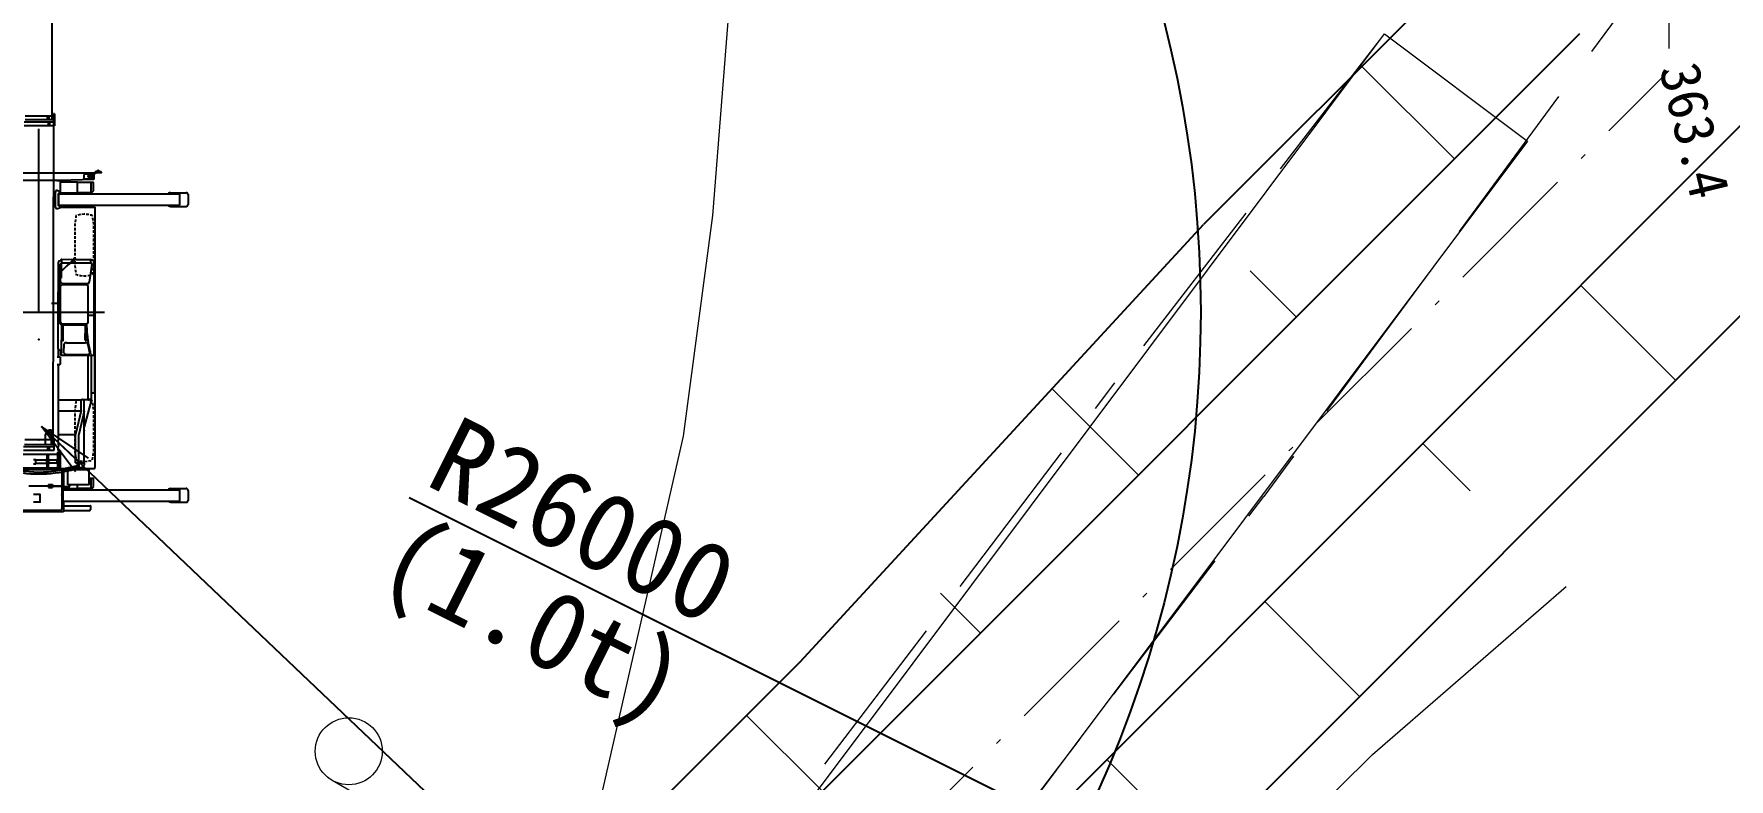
# Model space of a CAD drawing. Header units: millimetres. Extents: x -2078669 to -1085629, y -5987148 to 310365.
# Drawn here: x -1685170 to -1647238, y -3856794 to -3840126 of the extents above; entities that cross this region are included whole.
import ezdxf

# ---------------------------------------------------------------- set-up
doc = ezdxf.new("R2010")
doc.units = ezdxf.units.MM
doc.header["$LTSCALE"] = 500
doc.header["$PDSIZE"] = 300
doc.linetypes.add('DASHED2', pattern=[0.375, 0.25, -0.125])
doc.linetypes.add('SXF_一点短鎖線', pattern=[9.25, 6, -1.5, 0.25, -1.5])
doc.layers.get('Defpoints').update_dxf_attribs({"color": 153})
for name, color, linetype, lineweight in [('D-BGD', 7, 'Continuous', 13), ('D-BMK', 2, 'SXF_一点短鎖線', 13), ('D-BYP-STR1', 2, 'Continuous', 13), ('D-BYP-STR2', 6, 'Continuous', 25), ('D-BYP-STR8', 5, 'Continuous', 25), ('D-BYP-STRB', 5, 'Continuous', 25), ('●予備設計_LP横断', 7, 'Continuous', 13)]:
    doc.layers.add(name, color=color, linetype=linetype, lineweight=lineweight)
doc.styles.add('MS ゴシック', font='MS Gothic.ttf')
doc.dimstyles.new('DIM-500-F', dxfattribs={"dimscale": 500, "dimtxt": 3.5, "dimasz": 2.5, "dimexe": 0, "dimexo": 2, "dimgap": 0.8, "dimtad": 1, "dimdec": 0, "dimzin": 0, "dimdsep": 46, "dimtxsty": 'MS ゴシック', "dimblk": 'OPEN', "dimcen": 0.1, "dimclrd": 256, "dimclre": 256, "dimclrt": 256, "dimaunit": 1, "dimadec": 4, "dimazin": 0, "dimtfac": 1, "dimtdec": 0, "dimtmove": 2, "dimatfit": 3, "dimldrblk": 'OPEN', "dimfxl": 1, "dimtolj": 1, "dimtzin": 0, "dimlwd": -1, "dimlwe": -1, "dimarcsym": 2})

# ---------------------------------------------------------------- blocks, each defined once
blk = doc.blocks.new('M6331')
at = {"layer": '●予備設計_LP横断', "linetype": 'Continuous', "lineweight": 9}
blk.add_line((0, -0.75), (1, -0.75), dxfattribs=at)
blk.add_circle((0, 0), 0.75, dxfattribs=at)
blk = doc.blocks.new('河川平面')
at = {"layer": 'D-BGD', "linetype": 'Continuous'}
for p, q in [((1662877, -2790999, 363310), (1660652, -2794018, 363366)), ((1655975, -2793677, 363477), (1653682, -2796644, 363505)), ((1659912, -2795023, 363384), (1657688, -2798043, 363440)), ((1652918, -2797632, 363514), (1650625, -2800600, 363542)), ((1656947, -2799049, 363459), (1654723, -2802068, 363515)), ((1649548, -2802003, 363555), (1649983, -2801431, 363550)), ((1646522, -2805984, 363586), (1648791, -2802998, 363563)), ((1653982, -2803074, 363533), (1653320, -2803972, 363550)), ((1652985, -2804413, 363554), (1653320, -2803972, 363550)), ((1649960, -2808395, 363586), (1652229, -2805409, 363562)), ((1643496, -2809964, 363618), (1645766, -2806979, 363594)), ((1646936, -2812378, 363618), (1649204, -2809391, 363594))]:
    blk.add_line(p, q, dxfattribs=at)
at = {"layer": 'D-BGD', "linetype": 'Continuous', "elevation": 363000, "flags": 128}
for points in [[(1617118, -2692517), (1617295, -2704845), (1617707, -2719180), (1618258, -2729775), (1619284, -2738394), (1620512, -2741723), (1621690, -2743916), (1623569, -2746498), (1626274, -2750869), (1627187, -2753428), (1627773, -2755690), (1628854, -2759670), (1629723, -2761569), (1633551, -2768293), (1638543, -2774672), (1640014, -2777876), (1641376, -2781486), (1641915, -2785883), (1640984, -2797690), (1640322, -2802625), (1638441, -2810863)], [(1651945, -2813512), (1655746, -2809743), (1660081, -2805985)]]:
    blk.add_lwpolyline(points, dxfattribs=at)
at = {"layer": 'D-BGD', "linetype": 'Continuous', "flags": 128}
for points in [[(1624340, -2870692), (1622973, -2865288), (1622060, -2860204), (1621936, -2855896), (1622101, -2850193), (1622392, -2845766), (1623449, -2840970), (1624701, -2837344), (1626776, -2832753), (1629062, -2829134), (1631526, -2825504), (1635922, -2820190), (1637930, -2817762), (1645470, -2807698), (1656020, -2793627), (1659220, -2796026)], [(1659220, -2796026), (1648671, -2810097), (1641073, -2820237), (1639084, -2822643), (1634729, -2827907), (1632408, -2831326), (1630307, -2834654), (1628422, -2838824), (1627305, -2842057), (1626363, -2846332), (1626097, -2850383), (1625937, -2855896), (1626050, -2859790), (1626886, -2864443), (1628320, -2870115), (1628491, -2870692)]]:
    blk.add_lwpolyline(points, dxfattribs=at)
at = {"layer": 'D-BGD', "linetype": 'Continuous', "lineweight": 9, "xscale": 1000, "yscale": 1000, "zscale": 1000, "rotation": 330.1091246385173}
blk.add_blockref('M6331', (1632842, -2809672), dxfattribs=at)
at = {"layer": 'D-BGD', "linetype": 'Continuous', "style": 'MS ゴシック'}
blk.add_text('363.4', height=900, rotation=283.6694, dxfattribs=at).set_placement((1662163, -2794404))
blk = doc.blocks.new('A$Cd970f3e8')
at = {"layer": 'D-BYP-STRB'}
for p, q in [((13696, 6288), (13696, 6643)), ((13721, 3783), (13721, 6494)), ((13721, 6494), (13979, 6494)), ((13739, 6686), (13961, 6686)), ((13979, 3783), (13979, 6494)), ((14004, 6288), (14004, 6643)), ((20313, 6288), (20313, 6643)), ((20342, 3897), (20342, 6494)), ((20342, 6494), (20593, 6494)), ((20356, 6686), (20579, 6686)), ((20593, 3897), (20593, 6494)), ((20621, 6288), (20621, 6643)), ((13189, 4668), (13189, 4683)), ((13189, 4683), (13228, 4683)), ((13228, 4668), (13189, 4668)), ((13230, 4616), (13200, 4668)), ((13228, 4666), (13227, 4668)), ((13229, 4728), (13228, 4725)), ((13228, 4725), (13228, 4723)), ((13228, 4723), (13228, 4722)), ((13228, 4722), (13228, 4720)), ((13228, 4720), (13228, 4719)), ((13228, 4719), (13228, 4718)), ((13228, 4718), (13228, 4717)), ((13228, 4717), (13228, 4716)), ((13228, 4716), (13228, 4715)), ((13228, 4715), (13228, 4714)), ((13228, 4714), (13228, 4714)), ((13228, 4714), (13228, 4713)), ((13228, 4713), (13228, 4712)), ((13228, 4712), (13228, 4712)), ((13228, 4712), (13228, 4711)), ((13228, 4711), (13228, 4711)), ((13228, 4711), (13228, 4710)), ((13228, 4641), (13228, 4710)), ((13228, 4710), (13228, 4710)), ((13228, 4641), (13228, 4640)), ((13228, 4640), (13228, 4640)), ((13228, 4640), (13228, 4639)), ((13228, 4639), (13228, 4639)), ((13228, 4639), (13228, 4638)), ((13228, 4638), (13228, 4637)), ((13228, 4637), (13228, 4637)), ((13228, 4637), (13228, 4636)), ((13228, 4636), (13228, 4635)), ((13228, 4635), (13228, 4634)), ((13228, 4634), (13228, 4633)), ((13228, 4633), (13228, 4632)), ((13228, 4632), (13228, 4631)), ((13228, 4631), (13228, 4630)), ((13228, 4630), (13228, 4628)), ((13228, 4628), (13228, 4626)), ((13228, 4626), (13229, 4624)), ((13230, 4734), (13229, 4731)), ((13229, 4731), (13229, 4728)), ((13229, 4624), (13229, 4621)), ((13229, 4621), (13230, 4617)), ((13231, 4738), (13230, 4734)), ((13230, 4617), (13230, 4613)), ((13230, 4613), (13232, 4608)), ((13232, 4743), (13231, 4738)), ((13234, 4746), (13232, 4743)), ((13232, 4608), (13234, 4604)), ((13236, 4748), (13234, 4746)), ((13234, 4604), (13236, 4603)), ((13236, 4748), (13241, 4748)), ((13241, 4603), (13236, 4603)), ((13315, 4468), (13237, 4603)), ((13246, 4739), (13246, 4744)), ((13335, 4480), (13246, 4635)), ((13246, 4607), (13246, 4612)), ((13256, 4570), (13256, 3343)), ((13278, 4579), (13394, 4579)), ((13398, 4575), (13398, 4560)), ((13398, 4560), (13423, 3813)), ((13472, 4565), (13472, 4212)), ((13655, 4571), (13477, 4571)), ((13693, 4532), (13655, 4571)), ((14023, 4600), (19843, 4600)), ((14023, 3813), (14023, 4600)), ((17309, 4582), (15249, 4586)), ((18173, 4602), (15717, 4607)), ((15717, 4585), (15717, 4607)), ((15807, 4607), (15807, 4585)), ((15807, 4607), (15807, 4585)), ((16372, 1873), (16372, 4813)), ((16436, 4447), (16436, 4584)), ((17333, 3842), (17334, 4557)), ((18172, 4522), (18173, 4602)), ((18175, 4600), (19843, 4600)), ((19863, 2408), (19863, 4581)), ((20089, 4565), (20089, 4470)), ((20272, 4571), (20094, 4571)), ((20310, 4532), (20272, 4571)), ((13279, 4521), (13279, 4365)), ((13289, 4355), (13385, 4355)), ((13306, 4531), (13385, 4531)), ((13395, 4521), (13395, 4365)), ((13463, 4212), (13463, 3822)), ((13707, 4212), (13463, 4212)), ((13693, 4519), (13477, 4519)), ((13698, 4532), (13693, 4532)), ((13698, 4532), (13698, 4212)), ((13707, 4212), (13707, 3822)), ((15195, 4509), (15195, 4158)), ((15269, 4509), (15195, 4509)), ((15268, 4059), (15269, 4509)), ((15303, 4533), (15696, 4474)), ((15724, 3867), (15725, 4440)), ((15753, 3867), (15754, 4415)), ((16436, 4447), (15786, 4448)), ((16595, 4447), (16436, 4447)), ((16628, 3857), (16629, 4421)), ((16650, 4421), (16628, 4421)), ((16649, 3857), (16650, 4421)), ((16906, 4434), (16650, 4421)), ((16998, 4404), (16685, 4405)), ((16998, 4385), (16685, 4386)), ((17052, 3967), (17053, 4385)), ((17054, 4396), (17053, 4393)), ((17053, 4393), (17053, 4391)), ((17053, 4391), (17053, 4389)), ((17053, 4389), (17053, 4387)), ((17053, 4387), (17053, 4384)), ((17053, 4384), (17053, 4382)), ((17055, 4403), (17054, 4401)), ((17054, 4401), (17054, 4398)), ((17054, 4398), (17054, 4396)), ((17056, 4409), (17055, 4406)), ((17055, 4406), (17055, 4403)), ((17057, 4412), (17056, 4409)), ((17058, 4415), (17057, 4412)), ((17059, 4418), (17058, 4415)), ((17060, 4421), (17059, 4418)), ((17062, 4424), (17060, 4421)), ((17063, 4427), (17062, 4424)), ((17066, 4431), (17063, 4427)), ((17068, 4434), (17066, 4431)), ((17071, 4437), (17068, 4434)), ((17074, 4439), (17071, 4437)), ((17078, 4442), (17074, 4439)), ((17081, 4443), (17078, 4442)), ((17282, 4487), (17278, 4487)), ((17286, 4486), (17282, 4487)), ((17290, 4485), (17286, 4486)), ((17293, 4483), (17290, 4485)), ((17297, 4481), (17293, 4483)), ((17300, 4478), (17297, 4481)), ((17302, 4474), (17300, 4478)), ((17304, 4471), (17302, 4474)), ((17306, 4468), (17304, 4471)), ((17308, 4464), (17306, 4468)), ((17309, 4461), (17308, 4464)), ((17310, 4458), (17309, 4461)), ((17311, 4455), (17310, 4458)), ((17312, 4452), (17311, 4455)), ((17313, 4449), (17312, 4452)), ((17313, 4447), (17313, 4449)), ((17314, 4444), (17313, 4447)), ((17314, 4442), (17314, 4444)), ((17314, 4439), (17314, 4442)), ((17315, 4437), (17314, 4439)), ((17314, 3967), (17315, 4429)), ((17315, 4434), (17315, 4437)), ((17315, 4432), (17315, 4434)), ((17315, 4430), (17315, 4432)), ((17315, 4428), (17315, 4430)), ((17315, 4425), (17315, 4428)), ((18314, 4522), (17341, 4523)), ((18315, 4449), (17341, 4451)), ((18315, 4449), (18315, 4520)), ((18322, 4523), (18934, 4363)), ((18322, 4290), (18322, 4522)), ((18323, 4326), (18322, 4323)), ((18322, 4323), (18322, 4319)), ((18569, 4289), (18322, 4290)), ((18324, 4330), (18323, 4326)), ((18325, 4333), (18324, 4330)), ((18327, 4337), (18325, 4333)), ((18329, 4340), (18327, 4337)), ((18331, 4343), (18329, 4340)), ((18329, 3777), (18330, 4290)), ((18333, 4345), (18331, 4343)), ((18336, 4348), (18333, 4345)), ((18339, 4350), (18336, 4348)), ((18341, 4352), (18339, 4350)), ((18344, 4354), (18341, 4352)), ((18347, 4355), (18344, 4354)), ((18350, 4357), (18347, 4355)), ((18353, 4358), (18350, 4357)), ((18356, 4359), (18353, 4358)), ((18359, 4360), (18356, 4359)), ((18362, 4360), (18359, 4360)), ((18365, 4361), (18362, 4360)), ((18367, 4362), (18365, 4361)), ((18370, 4362), (18367, 4362)), ((18373, 4362), (18370, 4362)), ((18376, 4362), (18373, 4362)), ((18379, 4362), (18376, 4362)), ((19741, 4360), (18379, 4362)), ((18569, 4289), (19108, 4166)), ((18580, 4287), (18580, 3783)), ((18585, 4358), (19108, 4239)), ((19742, 4238), (19108, 4239)), ((19741, 4359), (19741, 4360)), ((19742, 4359), (19741, 4359)), ((19742, 4166), (19742, 4359)), ((19747, 4210), (19742, 4210)), ((19748, 4360), (19747, 4208)), ((19819, 4248), (19747, 4248)), ((19817, 4208), (19747, 4208)), ((19748, 4360), (19787, 4360)), ((19804, 4208), (19802, 4208)), ((19802, 4208), (19802, 4208)), ((19805, 4204), (19803, 4203)), ((19804, 4208), (19889, 3827)), ((19901, 4068), (19825, 4331)), ((19863, 4461), (19865, 4464)), ((19863, 4423), (19865, 4421)), ((19889, 4464), (19865, 4464)), ((19889, 4421), (19865, 4421)), ((20232, 4470), (19889, 4470)), ((19889, 2452), (19889, 4470)), ((20310, 4519), (20094, 4519)), ((20232, 4470), (20232, 3996)), ((20324, 4212), (20232, 4212)), ((20316, 4532), (20310, 4532)), ((20316, 4532), (20316, 4212)), ((20324, 4212), (20324, 3929)), ((20699, 3899), (20699, 4497)), ((20703, 4501), (20786, 4501)), ((20805, 3899), (20805, 4482)), ((13423, 3813), (13423, 3343)), ((13423, 3801), (13427, 3801)), ((13427, 3822), (13717, 3822)), ((13427, 3792), (13427, 3822)), ((13651, 3766), (13665, 3813)), ((13665, 3813), (13712, 3813)), ((13707, 3994), (13707, 4096)), ((13712, 3813), (13712, 3779)), ((13988, 3813), (14035, 3813)), ((13988, 3813), (13988, 3779)), ((14049, 3766), (14035, 3813)), ((15182, 4171), (15163, 4152)), ((15163, 4152), (15170, 4145)), ((15172, 4129), (15182, 4119)), ((15202, 4147), (15180, 4126)), ((15180, 4126), (15404, 3896)), ((15182, 4171), (15192, 4160)), ((15192, 4160), (15303, 4009)), ((15195, 4109), (15194, 3859)), ((15194, 3859), (15194, 3846)), ((15268, 3859), (15194, 3859)), ((15210, 3838), (15203, 3838)), ((15218, 3831), (15225, 3802)), ((15268, 3859), (15268, 4036)), ((15273, 3848), (15449, 3848)), ((15689, 3833), (15298, 3833)), ((16563, 3810), (15300, 3812)), ((15303, 4008), (15408, 3900)), ((15403, 3905), (15399, 3901)), ((15402, 3903), (15400, 3901)), ((15400, 3901), (15466, 3834)), ((15402, 3903), (15422, 3883)), ((15405, 3897), (15404, 3896)), ((15408, 3900), (15407, 3899)), ((15412, 3889), (15410, 3887)), ((15410, 3887), (15465, 3832)), ((15422, 3883), (15420, 3881)), ((15425, 3866), (15431, 3860)), ((15427, 3870), (15426, 3870)), ((15426, 3864), (15429, 3861)), ((15437, 3864), (15435, 3862)), ((15435, 3862), (15435, 3861)), ((15488, 3855), (15445, 3855)), ((15458, 3839), (15456, 3837)), ((15461, 3843), (15459, 3841)), ((15462, 3843), (15468, 3836)), ((15488, 3840), (15464, 3841)), ((15471, 3855), (15471, 3841)), ((15472, 3854), (15472, 3842)), ((15488, 3854), (15472, 3854)), ((15472, 3848), (15607, 3847)), ((15488, 3841), (15472, 3842)), ((15488, 3855), (15488, 3854)), ((15488, 3841), (15488, 3840)), ((16563, 3831), (15788, 3832)), ((16563, 3782), (16563, 3831)), ((16563, 3782), (16563, 3831)), ((16594, 3831), (16563, 3831)), ((16595, 3810), (16563, 3810)), ((17333, 3855), (16627, 3857)), ((16997, 3891), (16684, 3892)), ((16997, 3872), (16684, 3873)), ((17052, 3970), (17052, 3968)), ((17052, 3968), (17052, 3966)), ((17052, 3966), (17052, 3964)), ((17052, 3964), (17052, 3961)), ((17052, 3961), (17053, 3959)), ((17053, 3959), (17053, 3957)), ((17053, 3957), (17053, 3954)), ((17053, 3954), (17054, 3952)), ((17054, 3952), (17054, 3949)), ((17054, 3949), (17055, 3946)), ((17055, 3946), (17055, 3943)), ((17055, 3943), (17056, 3941)), ((17056, 3941), (17057, 3938)), ((17057, 3938), (17058, 3934)), ((17058, 3934), (17060, 3931)), ((17060, 3931), (17061, 3928)), ((17061, 3928), (17063, 3924)), ((17063, 3924), (17065, 3921)), ((17065, 3921), (17068, 3918)), ((17068, 3918), (17071, 3915)), ((17071, 3915), (17074, 3912)), ((17074, 3912), (17078, 3910)), ((17078, 3910), (17082, 3909)), ((17082, 3909), (17086, 3909)), ((17281, 3908), (17086, 3909)), ((17210, 3797), (17218, 3822)), ((17324, 3834), (17234, 3834)), ((17281, 3908), (17285, 3909)), ((17285, 3909), (17289, 3910)), ((17289, 3910), (17292, 3912)), ((17292, 3912), (17295, 3915)), ((17295, 3915), (17298, 3918)), ((17298, 3918), (17301, 3921)), ((17301, 3921), (17303, 3924)), ((17303, 3924), (17305, 3927)), ((17305, 3927), (17307, 3931)), ((17307, 3931), (17308, 3934)), ((17308, 3934), (17309, 3937)), ((17309, 3937), (17310, 3940)), ((17310, 3940), (17311, 3943)), ((17311, 3943), (17312, 3946)), ((17312, 3948), (17313, 3951)), ((17312, 3946), (17312, 3948)), ((17313, 3954), (17314, 3956)), ((17313, 3951), (17313, 3954)), ((17314, 3968), (17314, 3970)), ((17314, 3965), (17314, 3968)), ((17314, 3963), (17314, 3965)), ((17314, 3961), (17314, 3963)), ((17314, 3958), (17314, 3961)), ((17314, 3956), (17314, 3958)), ((17369, 3755), (17369, 3811)), ((17377, 3820), (17531, 3819)), ((17540, 3755), (17540, 3811)), ((19741, 4165), (19108, 4166)), ((19113, 4166), (19112, 3779)), ((19365, 3795), (19254, 3775)), ((19365, 3777), (19365, 3799)), ((19886, 3827), (19467, 3828)), ((19467, 3777), (19467, 3828)), ((19632, 3817), (19489, 3817)), ((19489, 3817), (19489, 3790)), ((19629, 3788), (19625, 3817)), ((19632, 3817), (19636, 3788)), ((19785, 3789), (19786, 3817)), ((19875, 3817), (19786, 3817)), ((19794, 3817), (19792, 3789)), ((19808, 3804), (19807, 3804)), ((19807, 3804), (19807, 3803)), ((19807, 3803), (19807, 3802)), ((19807, 3802), (19807, 3802)), ((19807, 3802), (19807, 3801)), ((19807, 3801), (19807, 3801)), ((19807, 3801), (19807, 3800)), ((19807, 3800), (19807, 3800)), ((19807, 3800), (19807, 3800)), ((19807, 3800), (19807, 3800)), ((19807, 3800), (19807, 3799)), ((19807, 3799), (19807, 3799)), ((19807, 3799), (19807, 3799)), ((19807, 3799), (19807, 3799)), ((19807, 3799), (19807, 3799)), ((19807, 3799), (19807, 3799)), ((19807, 3799), (19807, 3799)), ((19807, 3799), (19807, 3798)), ((19807, 3798), (19807, 3798)), ((19807, 3798), (19807, 3798)), ((19807, 3798), (19807, 3798)), ((19807, 3798), (19807, 3798)), ((19807, 3798), (19807, 3798)), ((19807, 3798), (19807, 3798)), ((19807, 3798), (19807, 3798)), ((19807, 3798), (19807, 3798)), ((19807, 3798), (19807, 3797)), ((19807, 3797), (19807, 3797)), ((19807, 3797), (19807, 3797)), ((19807, 3797), (19807, 3797)), ((19807, 3797), (19807, 3797)), ((19807, 3797), (19807, 3797)), ((19807, 3797), (19807, 3797)), ((19807, 3797), (19807, 3797)), ((19807, 3797), (19807, 3796)), ((19807, 3796), (19807, 3796)), ((19807, 3796), (19807, 3796)), ((19807, 3796), (19807, 3796)), ((19807, 3796), (19807, 3795)), ((19807, 3795), (19807, 3795)), ((19807, 3795), (19807, 3795)), ((19807, 3795), (19807, 3794)), ((19807, 3794), (19807, 3794)), ((19807, 3794), (19807, 3793)), ((19807, 3793), (19807, 3793)), ((19845, 3805), (19808, 3805)), ((19808, 3805), (19808, 3804)), ((19875, 3817), (19875, 3789)), ((19889, 3827), (19886, 3827)), ((19886, 3827), (19886, 3824)), ((20232, 3996), (19889, 3996)), ((19889, 3899), (20342, 3899)), ((19889, 3862), (20256, 3862)), ((19936, 4004), (19936, 4005)), ((19937, 4005), (19936, 4005)), ((20266, 4037), (20232, 4037)), ((20256, 3651), (20256, 3862)), ((20258, 3651), (20258, 3862)), ((20258, 3862), (20761, 3862)), ((20266, 3899), (20266, 4037)), ((20342, 3907), (20313, 3907)), ((20324, 3994), (20324, 4097)), ((20329, 3946), (20327, 3946)), ((20342, 3946), (20329, 3946)), ((20354, 3885), (20581, 3885)), ((20463, 3862), (20446, 3862)), ((20464, 3862), (20446, 3862)), ((20593, 3899), (20839, 3899)), ((20805, 3818), (20805, 2868)), ((20839, 3899), (20839, 2787)), ((5064, 3647), (12066, 3634)), ((11932, 3694), (12199, 3694)), ((11932, 3694), (11932, 3674)), ((11932, 3674), (19334, 3660)), ((11985, 3674), (11984, 3038)), ((11984, 3534), (12058, 3534)), ((11985, 3567), (12058, 3566)), ((12066, 3673), (12065, 3038)), ((12066, 3673), (12065, 3038)), ((12117, 3694), (12116, 3018)), ((12117, 3587), (12191, 3587)), ((12117, 3554), (12191, 3554)), ((12199, 3694), (12198, 3017)), ((13427, 3792), (13423, 3792)), ((13427, 3749), (13423, 3749)), ((13427, 3749), (13427, 3792)), ((13692, 3710), (14008, 3710)), ((13712, 3779), (13988, 3779)), ((13721, 3783), (13979, 3783)), ((16560, 3780), (15250, 3782)), ((16174, 3780), (16174, 3627)), ((17186, 3779), (16565, 3780)), ((17192, 3779), (17369, 3779)), ((17540, 3779), (19253, 3776)), ((19334, 3626), (19023, 3627)), ((19126, 3484), (19048, 3530)), ((19126, 3484), (19333, 3484)), ((19199, 3681), (19466, 3681)), ((19199, 3681), (19199, 3661)), ((19227, 3655), (19226, 3031)), ((19334, 3660), (19332, 3025)), ((19334, 3626), (19332, 3059)), ((19467, 3777), (19365, 3777)), ((19385, 3681), (19384, 3004)), ((19385, 3574), (19466, 3573)), ((19385, 3541), (19466, 3541)), ((19466, 3681), (19465, 3004)), ((19852, 3774), (19504, 3774)), ((19548, 2910), (19549, 3774)), ((19548, 2910), (19549, 3774)), ((19848, 3564), (19574, 3565)), ((19574, 3565), (19574, 3562)), ((19847, 3560), (19574, 3560)), ((19574, 3531), (19574, 3529)), ((19847, 3528), (19574, 3529)), ((19575, 3560), (19590, 3555)), ((19590, 3539), (19575, 3534)), ((19847, 3533), (19575, 3533)), ((19777, 3782), (19644, 3782)), ((19651, 3570), (19650, 3565)), ((19650, 3528), (19651, 3523)), ((19771, 3570), (19651, 3570)), ((19770, 3523), (19651, 3523)), ((19658, 3774), (19658, 3758)), ((19764, 3758), (19658, 3758)), ((19672, 3570), (19673, 3758)), ((19672, 3278), (19672, 3523)), ((19750, 3758), (19749, 3570)), ((19749, 3278), (19749, 3523)), ((19765, 3774), (19764, 3758)), ((19771, 3528), (19770, 3523)), ((19771, 3570), (19771, 3565)), ((19807, 3793), (19807, 3792)), ((19807, 3792), (19808, 3791)), ((19845, 3791), (19808, 3791)), ((19808, 3791), (19808, 3791)), ((19832, 3554), (19846, 3559)), ((19846, 3533), (19832, 3538)), ((19847, 3528), (19847, 3531)), ((19848, 3562), (19848, 3564)), ((19850, 2899), (19852, 3784)), ((19864, 2899), (19866, 3784)), ((20223, 3651), (20290, 3651)), ((20223, 3565), (20223, 3651)), ((20223, 3565), (20290, 3565)), ((20252, 3565), (20252, 3651)), ((20256, 3120), (20256, 3565)), ((20263, 3565), (20263, 3651)), ((20290, 3565), (20290, 3651)), ((20831, 3642), (20839, 3642)), ((16372, 3343), (12269, 3343)), ((13256, 3343), (13256, 2136)), ((13423, 3343), (13423, 2663)), ((19759, 3278), (19661, 3278)), ((19661, 3224), (19661, 3278)), ((19759, 3224), (19759, 3278)), ((20446, 3372), (20446, 3229)), ((20612, 3378), (20451, 3378)), ((20618, 3372), (20618, 3229))]:
    blk.add_line(p, q, dxfattribs=at)
at = {"layer": 'D-BYP-STRB', "linetype": 'DASHED2', "ltscale": 0.5, "flags": 128}
for points in [[(15551, 4446), (15536, 4515), (15522, 4546), (15324, 4574), (14412, 4574), (14215, 4546), (14200, 4515), (14185, 4446), (14179, 4361), (14185, 4275), (14200, 4207), (14215, 4176), (14240, 4173), (14240, 4173), (14412, 4148), (15325, 4148), (15522, 4176), (15536, 4207), (15551, 4275), (15557, 4361)], [(19706, 4361), (19700, 4446), (19685, 4515), (19671, 4546), (19474, 4574), (18561, 4574), (18364, 4546), (18349, 4515), (18335, 4446), (18329, 4361), (18335, 4275), (18349, 4207), (18364, 4176), (18389, 4173), (18389, 4173), (18561, 4148), (19474, 4148), (19671, 4176), (19685, 4207), (19700, 4275)]]:
    blk.add_lwpolyline(points, close=True, dxfattribs=at)
at = {"layer": 'D-BYP-STRB'}
for centre, radius, start, end in [((13739, 6643), 42.8, 90, 180), ((13961, 6643), 42.8, 360, 90), ((20356, 6643), 42.8, 90, 180), ((20579, 6643), 42.8, 360, 90), ((13739, 6288), 42.8, 180, 245.7914), ((13961, 6288), 42.8, 294.1987, 360), ((20356, 6288), 42.8, 180, 250.1338), ((20579, 6288), 42.8, 289.8709, 360), ((13209, 4675), 11.6, 41.4429, 138.5571), ((13209, 4675), 11.6, 221.4343, 318.5657), ((13241, 4744), 4.45, 0.0001, 90), ((13241, 4607), 4.45, 270.0001, 360), ((13244, 4739), 1.71, 270.0001, 0), ((12545, 4675), 702, 354.9309, 5.0691), ((13244, 4612), 1.71, 360, 89.9999), ((13394, 4575), 3.94, 359.9848, 90), ((13477, 4565), 5.13, 89.9999, 180), ((14043, 4581), 19.7, 90, 180), ((15337, 4493), 139, 152.1144, 154.9009), ((15312, 4506), 110, 145.4701, 152.1144), ((15271, 4534), 60.7, 138.8258, 145.4701), ((15263, 4541), 49.6, 130.6341, 138.8258), ((15253, 4553), 34.2, 122.4423, 130.6341), ((15250, 4558), 28.7, 106.1696, 122.4423), ((15249, 4561), 24.9, 89.8969, 106.1696), ((15249, 3505), 1081, 89.2785, 89.7971), ((15249, 3506), 1080, 89.2785, 89.7971), ((15248, 3486), 1100, 88.7599, 89.2785), ((15248, 3486), 1101, 88.7599, 89.2785), ((15248, 3485), 1101, 88.2127, 88.7599), ((15248, 3485), 1101, 88.2127, 88.7599), ((17308, 4557), 25.7, 359.8968, 89.8968), ((19843, 4581), 19.7, 0, 90), ((20094, 4565), 5.13, 89.9999, 180), ((13289, 4521), 9.84, 141.9861, 179.9999), ((13289, 4365), 9.84, 180, 269.9998), ((13325, 4474), 29.9, 142.8806, 97.1475), ((13325, 4474), 11.6, 210, 28.0297), ((13385, 4521), 9.84, 360, 89.2903), ((13385, 4365), 9.84, 270, 359.9999), ((15273, 4502), 75.9, 164.7498, 172.3237), ((15255, 4504), 57.8, 172.3237, 174.6913), ((15281, 4500), 83.6, 161.2186, 164.7498), ((15409, 4456), 219, 157.6874, 161.2186), ((15464, 4433), 279, 154.9009, 157.6874), ((15299, 4504), 29.9, 81.4166, 169.5861), ((15691, 4440), 34.2, 359.8954, 81.4166), ((15788, 4414), 34.2, 93.1937, 178.5495), ((16595, 4413), 34.2, 14.3744, 89.8968), ((16685, 4395), 9.41, 89.8968, 269.8968), ((16876, 5892), 1458, 270.7503, 271.8216), ((16893, 5361), 927, 271.8216, 272.8928), ((16897, 5270), 836, 272.8928, 273.8319), ((16907, 5133), 699, 273.8319, 274.7709), ((16911, 5081), 646, 274.7709, 276.4926), ((16919, 5012), 576, 276.4926, 278.2142), ((16998, 4395), 9.41, 269.8969, 89.8968), ((16938, 4881), 444, 278.2142, 280.1215), ((16970, 4701), 262, 280.1215, 282.0288), ((16973, 4686), 246, 282.0288, 283.2628), ((16906, 4970), 538, 283.2628, 284.4969), ((16903, 4983), 551, 284.4969, 284.8183), ((16339, 7113), 2754, 284.8183, 285.1397), ((18315, -189), 4810, 105.0344, 105.1397), ((17317, 3527), 962, 104.929, 105.0344), ((17309, 3540), 931, 104.929, 105.0388), ((17414, 3164), 1338, 104.5564, 104.929), ((17836, 1535), 3020, 104.1839, 104.5564), ((17818, 1593), 2944, 104.1839, 104.5564), ((18104, 478), 4111, 103.9458, 104.1839), ((18092, 507), 4064, 103.9458, 104.1839), ((17720, 2022), 2521, 103.7078, 103.9458), ((17731, 1959), 2568, 103.7078, 103.9458), ((17710, 2065), 2476, 103.4123, 103.7078), ((17724, 1988), 2537, 103.4123, 103.7078), ((17765, 1834), 2714, 103.1169, 103.4123), ((17751, 1876), 2653, 103.1169, 103.4123), ((17738, 1950), 2594, 102.8113, 103.1169), ((17725, 1989), 2536, 102.8113, 103.1169), ((17681, 2179), 2341, 102.5057, 102.8113), ((17669, 2252), 2284, 102.5057, 102.8113), ((17654, 2322), 2213, 102.187, 102.5057), ((17665, 2253), 2266, 102.187, 102.5057), ((17678, 2208), 2329, 101.8684, 102.187), ((17667, 2243), 2277, 101.8684, 102.187), ((17644, 2372), 2162, 101.4943, 101.8684), ((17636, 2392), 2124, 101.4943, 101.8684), ((17531, 2927), 1595, 101.1202, 101.4943), ((17538, 2873), 1634, 101.1202, 101.4943), ((17944, 1058), 3509, 100.0082, 101.8749), ((17944, 1041), 3509, 100.9387, 101.8749), ((17525, 2956), 1566, 100.8522, 101.1202), ((17511, 3012), 1491, 100.8522, 101.1202), ((17894, 1030), 3527, 100.5841, 100.8522), ((17908, 939), 3602, 100.5841, 100.8522), ((17502, 3129), 1391, 99.8246, 100.5841), ((17497, 3140), 1363, 99.8246, 100.5841), ((18314, 4520), 1.71, 359.8955, 89.8952), ((19787, 4321), 39.4, 16.0901, 89.8968), ((16977, 3347), 2968, 342.9225, 16.8716), ((19819, 4208), 39.4, 16.0902, 89.8968), ((20703, 4497), 3.94, 90, 180), ((20786, 4482), 19.1, 360, 90), ((15167, 4142), 4.28, 329.0464, 44.3645), ((15179, 4135), 8.93, 149.0481, 279.8533), ((15188, 4125), 8.93, 224.3712, 279.8535), ((15189, 4157), 4.28, 36.1049, 44.3531), ((15203, 3846), 8.55, 179.8968, 269.8968), ((15210, 3829), 8.55, 13.2093, 89.8968), ((15250, 3808), 25.7, 193.2093, 269.8969), ((15298, 3863), 29.9, 188.1101, 269.8969), ((15306, 4011), 4.28, 216.1587, 224.4074), ((15429, 3867), 4.28, 134.371, 224.3711), ((15432, 3864), 4.28, 224.3712, 314.3711), ((15461, 3842), 0.428, 44.3711, 134.371), ((15690, 3867), 34.2, 269.897, 359.8969), ((15787, 3867), 34.2, 179.8968, 269.8967), ((16594, 3865), 34.2, 269.8969, 345.4207), ((16595, 3863), 53.9, 269.8969, 352.6024), ((16684, 3882), 9.41, 89.8968, 269.8968), ((16997, 3882), 9.41, 269.8969, 89.8968), ((17186, 3804), 25.7, 269.8969, 343.0363), ((17234, 3817), 17.1, 89.8967, 163.0362), ((17324, 3842), 8.55, 269.8969, 359.8968), ((17377, 3811), 8.55, 89.9108, 179.8968), ((17531, 3811), 8.55, 359.8969, 89.9108), ((19845, 3784), 20.5, 359.8968, 89.8968), ((16977, 3347), 3011, 345.9327, 13.8636), ((20259, 3950), 68.4, 321.9999, 356.8851), ((20354, 3897), 12.4, 179.9999, 269.9999), ((20581, 3897), 12.4, 270.0001, 0), ((20761, 3818), 44.1, 360, 89.9999), ((13692, 3753), 42.8, 163.0618, 270), ((14008, 3753), 42.8, 270, 16.9382), ((16560, 3782), 2.74, 269.8969, 359.8968), ((16560, 3782), 1.71, 269.8969, 359.8968), ((16560, 3782), 2.74, 269.8968, 359.8968), ((16565, 3782), 1.88, 179.8968, 269.8968), ((16565, 3782), 1.88, 179.8968, 269.8967), ((16565, 3782), 0.855, 179.8968, 269.8968), ((19023, 3610), 17.1, 89.8931, 175.1234), ((19091, 3604), 85.5, 175.1238, 239.8975), ((19504, 3790), 15.4, 179.8969, 269.8969), ((19576, 3562), 2.57, 179.8916, 249.895), ((19576, 3531), 2.57, 109.895, 179.8914), ((19587, 3547), 8.55, 289.897, 69.8968), ((19644, 3790), 15.4, 186.094, 269.8918), ((19644, 3790), 7.7, 187.8135, 269.8948), ((19777, 3789), 15.4, 269.8916, 357.1235), ((19777, 3789), 7.7, 269.8864, 356.5122), ((19835, 3546), 8.55, 109.8969, 249.8968), ((19845, 3784), 6.84, 359.8968, 89.8968), ((19845, 3562), 2.57, 289.8987, 359.9021), ((19845, 3531), 2.57, 359.9022, 69.8986), ((19860, 3789), 15.4, 291.5378, 359.8968), ((20452, 3372), 5.13, 89.9992, 179.9883), ((20612, 3372), 5.13, 0.0117, 89.9992)]:
    blk.add_arc(centre, radius, start, end, dxfattribs=at)
for p in [(19017, 4361), (16977, 3347), (19227, 3343), (19227, 3343), (19227, 3343)]:
    blk.add_point(p, dxfattribs=at)
blk = doc.blocks.new('_Open')
at = {"color": 0, "linetype": 'ByBlock', "lineweight": -2}
for p, q in [((-1, 0.167), (0, 0)), ((-1, -0.167), (0, 0)), ((0, 0), (-1, 0))]:
    blk.add_line(p, q, dxfattribs=at)
blk = doc.blocks.new('*D31')
at = {"layer": 'D-BYP-STR8', "transparency": 16777216}
blk.add_line((-1676772, -3850496), (-1662923, -3857417), dxfattribs=at)
at = {"layer": 'Defpoints', "color": 0, "transparency": 16777216}
for p in [(-1685062, -3846352), (-1661805, -3857976)]:
    blk.add_point(p, dxfattribs=at)
at = {"layer": 'D-BYP-STR8', "transparency": 16777216, "xscale": 1250, "yscale": 1250, "zscale": 1250, "rotation": 333.4440167978697}
blk.add_blockref('_Open', (-1661805, -3857976), dxfattribs=at)
at = {"layer": 'D-BYP-STR8', "transparency": 16777216, "char_height": 1750, "attachment_point": 5, "rotation": 333.444, "style": 'MS ゴシック'}
for s, insert in [('\\A1;R26000', (-1672880, -3851016)), ('\\A1;(1.0t)', (-1674085, -3853428))]:
    blk.add_mtext(s, dxfattribs=dict(at, insert=insert))

msp = doc.modelspace()

# ---------------------------------------------------------------- linework, layer by layer
at = {"layer": 'D-BMK'}
for p in [(-1648584.6, -3818952.7), (-1695712.2, -3888080.4)]:
    msp.add_line(p, (-1648584.6, -3840952.7), dxfattribs=at)
at = {"layer": 'D-BYP-STR1'}
for p, q in [((-1653383.4, -3842923.1), (-1655455.2, -3840851.4)), ((-1656918.9, -3846458.7), (-1657954.8, -3845422.8)), ((-1650555, -3845751.6), (-1648433.7, -3847872.9)), ((-1660454.5, -3849994.2), (-1662385.6, -3848063.1)), ((-1654090.5, -3849287.1), (-1653029.8, -3850347.8)), ((-1663990, -3853529.7), (-1664885.1, -3852634.6)), ((-1657626, -3852822.6), (-1655504.7, -3854943.9)), ((-1667525.5, -3857065.3), (-1669222.6, -3855368.2)), ((-1661161.6, -3856358.2), (-1660102, -3857417.7))]:
    msp.add_line(p, q, dxfattribs=at)
at = {"layer": 'D-BYP-STR2'}
for p, q in [((-1653514.5, -3838910.7), (-1658995.2, -3844391.4)), ((-1650584.6, -3840124.3), (-1695712.2, -3885252)), ((-1646584.6, -3841781.2), (-1695712.2, -3890908.8)), ((-1643584.6, -3843023.8), (-1658995.2, -3858434.4)), ((-1668025.9, -3854171.5), (-1658995.2, -3844391.4))]:
    msp.add_line(p, q, dxfattribs=at)
msp.add_lwpolyline([(-1668025.9, -3854171.5), (-1685903.8, -3872049.4)], dxfattribs=at)
at = {"layer": 'D-BYP-STR8'}
msp.add_circle((-1685061.7, -3846352.4, 0), 26000, dxfattribs=at)

# ---------------------------------------------------------------- block references
at = {"layer": 'D-BGD'}
msp.add_blockref('河川平面', (-3310965.8, -1046499.8), dxfattribs=at)
at = {"layer": 'D-BYP-STR8', "rotation": 270}
msp.add_blockref('A$Cd970f3e8', (-1688404.6, -3829980.8, 0), dxfattribs=at)

# ---------------------------------------------------------------- dimensions: what is measured, and where the dimension line sits
at = {"layer": 'D-BYP-STR8'}
dim = msp.add_radius_dim(center=(-1685061.7, -3846352.4, 0), mpoint=(-1661804.8, -3857976.3, 0), text='<>\\X(1.0t)', dimstyle='DIM-500-F', override={"dimtmove": 0}, dxfattribs=at)
dim.commit()
dim.dimension.update_dxf_attribs({"geometry": '*D31', "text_midpoint": (-1673449.9, -3852156, 0), "dimtype": 164})

# ---------------------------------------------------------------- leaders
msp.add_leader([(-1684998.1, -3848906.4, 0), (-1664085, -3868788.6, 0)], dimstyle='DIM-500-F', dxfattribs=at)

doc.saveas('drawing.dxf')
